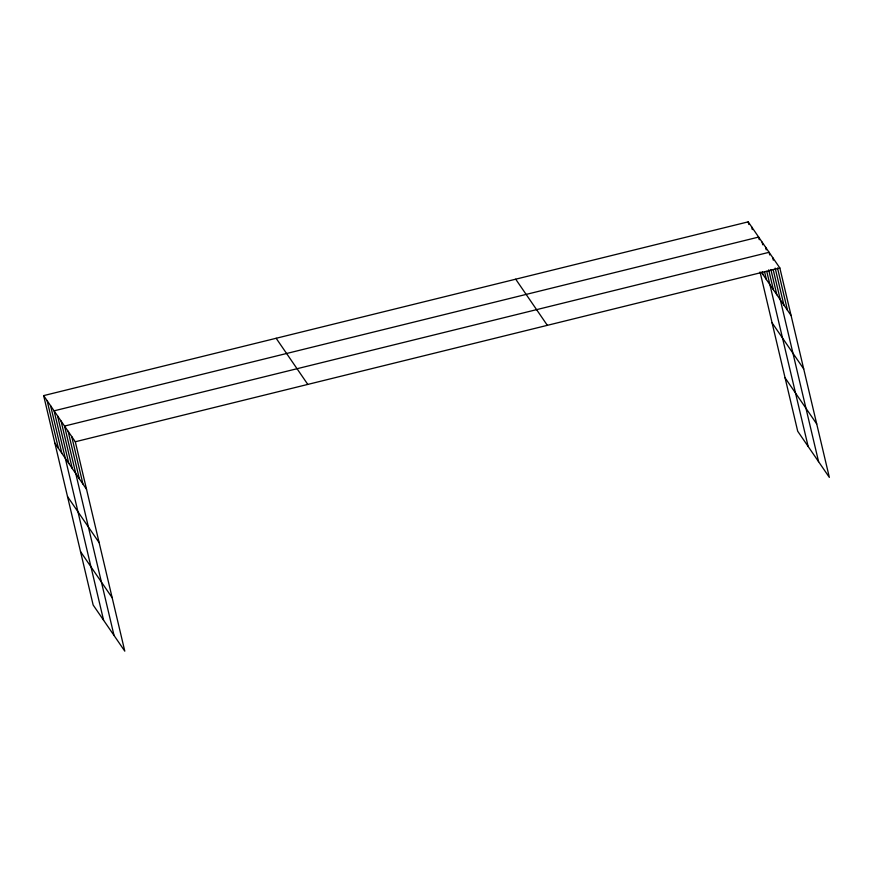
<?xml version="1.0" encoding="UTF-8"?>
<svg xmlns="http://www.w3.org/2000/svg" width="873" height="873" viewBox="0 0 873 873"><rect width="100%" height="100%" fill="white"/><g stroke="black" fill="none" stroke-linecap="round" stroke-linejoin="round"><path stroke-width="1.31" d="M43.65 395.611L75.296 441.76L124.795 651.149L93.149 605.011L43.65 395.611L748.205 221.851L779.851 267.989L829.35 477.389L797.704 431.24L760.045 271.929M75.296 441.76L779.851 267.989M761.529 272.431L791.091 315.524M772.07 322.803L803.717 368.941M785.078 377.834L816.724 423.972M515.703 279.185L547.349 325.334M276.152 338.266L307.798 384.415M54.89 443.146L86.536 489.295M67.516 496.562L99.162 542.7M80.523 551.594L112.17 597.743M777.516 268.044L787.501 310.297M772.681 257.535L773.303 260.176M775.169 268.098L783.91 305.07M769.713 254.949L769.091 252.308L64.537 426.068L114.036 635.468M773.151 269.473L818.59 461.697M765.61 247.223L766.232 249.864M770.914 269.67L776.85 294.768M762.129 242.148L762.751 244.789M768.687 269.877L773.369 289.683M759.27 239.715L758.648 237.074L54.093 410.834L103.592 620.234M766.767 271.405L808.147 446.474M764.53 271.612L766.407 279.535M751.686 226.925L752.308 229.566M762.293 271.819L762.926 274.46M748.205 221.851L748.827 224.492M71.706 436.522L82.946 484.057M68.127 431.295L79.356 478.83M61.055 420.993L72.295 468.528M57.574 415.908L68.814 463.454M50.612 405.759L61.852 453.294M47.131 400.685L58.371 448.22"/></g></svg>
